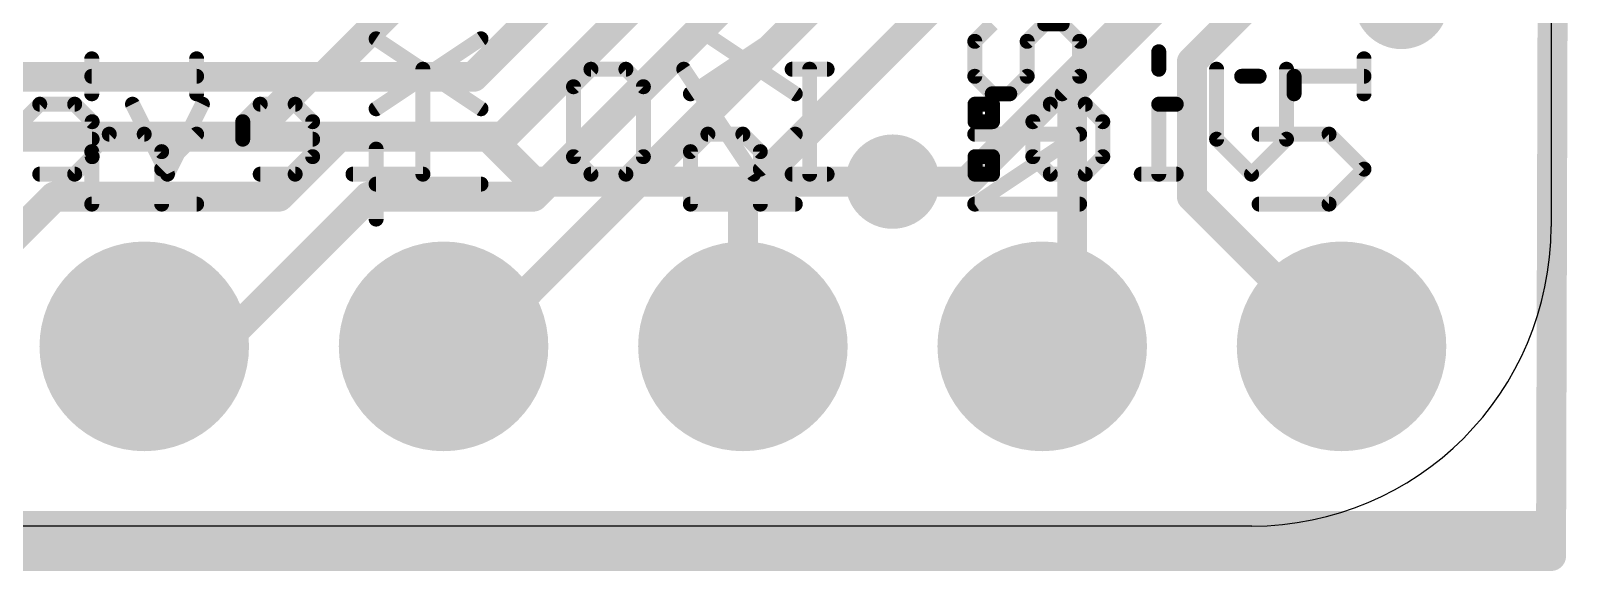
# Model space of a CAD drawing. Extents: x -0.3 to 32, y -0.4 to 44.5.
# Drawn here: x 18.85 to 32, y -0.38 to 4.2 of the extents above; entities that cross this region are included whole.
import ezdxf

# ---------------------------------------------------------------- set-up
doc = ezdxf.new("R2010")
doc.units = 0
for name, color, linetype in [('1', 12, 'CONTINUOUS'), ('16', 132, 'CONTINUOUS'), ('17', 110, 'CONTINUOUS'), ('18', 110, 'CONTINUOUS'), ('20', 53, 'CONTINUOUS'), ('21', 40, 'CONTINUOUS'), ('22', 6, 'CONTINUOUS')]:
    doc.layers.add(name, color=color, linetype=linetype)

# ---------------------------------------------------------------- blocks, each defined once
blk = doc.blocks.new('ROUNDP')
at = {"const_width": 0.5}
blk.add_lwpolyline([(0, -0.25, 1), (0, 0.25, 1), (0, -0.25)], format="xyb", dxfattribs=at)
blk = doc.blocks.new('ROUNDV')
at = {"const_width": 0.5}
blk.add_lwpolyline([(0, -0.25, 1), (0, 0.25, 1), (0, -0.25)], format="xyb", dxfattribs=at)

msp = doc.modelspace()

# ---------------------------------------------------------------- linework, layer by layer
at = {"layer": '1', "const_width": 0.254}
for points in [[(31.75, -0.254), (31.877, 44.323)], [(22.86, 3.302), (24.511, 4.953)], [(25.273, 4.953), (23.114, 2.794)], [(25.908, 4.826), (22.606, 1.524)], [(26.924, 4.826), (24.892, 2.794)], [(22.606, 3.81), (23.241, 4.445)], [(28.321, 4.445), (26.797, 2.921)], [(20.701, 3.302), (21.209, 3.81)], [(21.209, 3.81), (22.606, 3.81)], [(20.701, 3.302), (18.669, 3.302)], [(20.955, 2.794), (21.463, 3.302)], [(21.463, 3.302), (22.86, 3.302)], [(26.797, 2.921), (26.162, 2.921)], [(19.05, 2.794), (17.78, 1.524)], [(20.955, 2.794), (19.05, 2.794)], [(21.717, 2.794), (20.447, 1.524)], [(23.114, 2.794), (21.717, 2.794)], [(24.892, 2.794), (24.892, 1.524)], [(27.432, 1.524), (27.432, 1.778)], [(20.447, 1.524), (19.812, 1.524)], [(22.606, 1.524), (22.352, 1.524)], [(-0.127, -0.254), (31.75, -0.254)]]:
    msp.add_lwpolyline(points, dxfattribs=at)
at = {"layer": '1', "const_width": 0.127}
for points in [[(21.209, 3.8735, 1), (21.209, 3.7465)], [(21.2539, 3.7651, 1), (21.1641, 3.8549)], [(22.5611, 3.8549, 1), (22.6509, 3.7651)], [(22.606, 3.7465, 1), (22.606, 3.8735)], [(20.701, 3.2385, 1), (20.701, 3.3655)], [(21.463, 3.3655, 1), (21.463, 3.2385)], [(21.5079, 3.2571, 1), (21.4181, 3.3469)], [(22.86, 3.2385, 1), (22.86, 3.3655)], [(20.6561, 3.3469, 1), (20.7459, 3.2571)], [(22.8151, 3.3469, 1), (22.9049, 3.2571)], [(26.162, 2.9845, 1), (26.162, 2.8575)], [(26.7521, 2.9659, 1), (26.8419, 2.8761)], [(26.797, 2.8575, 1), (26.797, 2.9845)], [(19.05, 2.8575, 1), (19.05, 2.7305)], [(19.0949, 2.7491, 1), (19.0051, 2.8389)], [(20.9101, 2.8389, 1), (20.9999, 2.7491)], [(20.955, 2.7305, 1), (20.955, 2.8575)], [(21.717, 2.8575, 1), (21.717, 2.7305)], [(21.7619, 2.7491, 1), (21.6721, 2.8389)], [(23.0691, 2.8389, 1), (23.1589, 2.7491)], [(23.114, 2.7305, 1), (23.114, 2.8575)], [(24.9555, 2.794, 1), (24.8285, 2.794)], [(24.8471, 2.8389, 1), (24.9369, 2.7491)], [(27.4955, 1.778, 1), (27.3685, 1.778)], [(19.812, 1.5875, 1), (19.812, 1.4605)], [(20.4021, 1.5689, 1), (20.4919, 1.4791)], [(20.447, 1.4605, 1), (20.447, 1.5875)], [(22.352, 1.5875, 1), (22.352, 1.4605)], [(22.5611, 1.5689, 1), (22.6509, 1.4791)], [(22.606, 1.4605, 1), (22.606, 1.5875)], [(24.8285, 1.524, 1), (24.9555, 1.524)], [(27.3685, 1.524, 1), (27.4955, 1.524)], [(31.75, -0.3175, 1), (31.75, -0.1905)], [(31.6865, -0.2538, 1), (31.8135, -0.2542)]]:
    msp.add_lwpolyline(points, format="xyb", dxfattribs=at)
at = {"layer": '16', "const_width": 0.254}
for points in [[(31.75, 0), (31.877, 44.323)], [(30.226, 6.223), (27.686, 3.683)], [(28.702, 3.937), (30.734, 5.969)], [(22.225, 4.699), (21.336, 3.81)], [(28.702, 2.794), (28.702, 3.937)], [(21.336, 3.81), (18.034, 3.81)], [(27.686, 3.683), (27.686, 2.032)], [(22.733, 3.302), (18.669, 3.302)], [(23.114, 2.921), (22.733, 3.302)], [(26.162, 2.921), (23.114, 2.921)], [(29.972, 1.524), (28.702, 2.794)], [(27.686, 2.032), (27.432, 1.778)], [(27.432, 1.778), (27.432, 1.524)], [(-0.127, 0), (31.75, 0)]]:
    msp.add_lwpolyline(points, dxfattribs=at)
at = {"layer": '16', "const_width": 0.127}
for points in [[(28.7655, 3.937, 1), (28.6385, 3.937)], [(28.6571, 3.9819, 1), (28.7469, 3.8921)], [(21.2911, 3.8549, 1), (21.3809, 3.7651)], [(21.336, 3.7465, 1), (21.336, 3.8735)], [(27.7495, 3.683, 1), (27.6225, 3.683)], [(27.6411, 3.7279, 1), (27.7309, 3.6381)], [(22.7779, 3.3469, 1), (22.6881, 3.2571)], [(22.733, 3.2385, 1), (22.733, 3.3655)], [(23.114, 2.9845, 1), (23.114, 2.8575)], [(23.0691, 2.8761, 1), (23.1589, 2.9659)], [(26.162, 2.8575, 1), (26.162, 2.9845)], [(28.7469, 2.8389, 1), (28.6571, 2.7491)], [(28.6385, 2.794, 1), (28.7655, 2.794)], [(27.7309, 1.9871, 1), (27.6411, 2.0769)], [(27.6225, 2.032, 1), (27.7495, 2.032)], [(27.4955, 1.778, 1), (27.3685, 1.778)], [(27.3871, 1.8229, 1), (27.4769, 1.7331)], [(27.3685, 1.524, 1), (27.4955, 1.524)], [(29.9271, 1.4791, 1), (30.0169, 1.5689)], [(31.6865, 0.0002, 1), (31.8135, -0.0002)], [(31.75, -0.0635, 1), (31.75, 0.0635)]]:
    msp.add_lwpolyline(points, format="xyb", dxfattribs=at)
at = {"layer": '20'}
for p, q in [((31.75, 41.91), (31.75, 2.54)), ((29.21, 0), (2.54, 0))]:
    msp.add_line(p, q, dxfattribs=at)
msp.add_arc((29.21, 2.54), 2.54, 270, 0, dxfattribs=at)
at = {"layer": '21', "const_width": 0.127}
for points in [[(24.4467, 3.666), (25.3365, 4.2592)], [(24.4467, 4.2592), (25.3365, 3.666)], [(27.008, 4.2592), (26.8597, 4.1109)], [(27.3046, 4.1109), (27.4529, 4.2592)], [(27.4529, 4.2592), (27.6012, 4.2592)], [(27.6012, 4.2592), (27.7495, 4.1109)], [(21.7797, 3.539), (22.6695, 4.1322)], [(21.7797, 4.1322), (22.6695, 3.539)], [(26.8597, 4.1109), (26.8597, 3.8143)], [(27.3046, 3.8143), (27.3046, 4.1109)], [(27.7495, 4.1109), (27.7495, 3.8143)], [(19.3667, 3.666), (19.3667, 3.9626)], [(20.2565, 3.666), (20.2565, 3.9626)], [(30.1625, 3.666), (30.1625, 3.9626)], [(20.2565, 3.8143), (19.3667, 3.8143)], [(26.8597, 3.8143), (27.008, 3.666)], [(27.1563, 3.666), (27.3046, 3.8143)], [(27.7495, 3.8143), (27.6012, 3.666)], [(29.1244, 3.8143), (29.2727, 3.8143)], [(29.5693, 3.666), (29.5693, 3.8143)], [(29.5693, 3.8143), (30.1625, 3.8143)], [(27.008, 3.666), (27.1563, 3.666)], [(19.3667, 3.1754), (19.515, 3.3237)], [(19.515, 3.3237), (19.8116, 3.3237)], [(19.8116, 3.3237), (19.9599, 3.1754)], [(19.9599, 3.0271), (20.2565, 3.3237)], [(24.4467, 3.1754), (24.595, 3.3237)], [(24.595, 3.3237), (24.8916, 3.3237)], [(24.8916, 3.3237), (25.0399, 3.1754)], [(25.0399, 3.0271), (25.3365, 3.3237)], [(26.8597, 2.7305), (27.7495, 3.3237)], [(27.7495, 3.3237), (26.8597, 3.3237)], [(29.8659, 3.3237), (29.2727, 3.3237)], [(30.1625, 3.0271), (29.8659, 3.3237)], [(19.3667, 2.7305), (19.3667, 3.1754)], [(19.9599, 3.1754), (19.9599, 2.7305)], [(21.7797, 2.6035), (21.7797, 3.1967)], [(24.4467, 2.7305), (24.4467, 3.1754)], [(25.0399, 3.1754), (25.0399, 2.7305)], [(29.8659, 2.7305), (30.1625, 3.0271)], [(22.6695, 2.9001), (21.7797, 2.9001)], [(20.2565, 2.7305), (19.3667, 2.7305)], [(25.3365, 2.7305), (24.4467, 2.7305)], [(27.7495, 2.7305), (26.8597, 2.7305)], [(29.2727, 2.7305), (29.8659, 2.7305)]]:
    msp.add_lwpolyline(points, dxfattribs=at)
at = {"layer": '21', "const_width": 0.0635}
for points in [[(27.4529, 4.2909, 1), (27.4529, 4.2274)], [(27.6012, 4.2274, 1), (27.6012, 4.2909)], [(21.7974, 4.1586, 1), (21.7621, 4.1058)], [(22.6871, 4.1058, 1), (22.6519, 4.1586)], [(26.8915, 4.1109, 1), (26.828, 4.1109)], [(26.8373, 4.1333, 1), (26.8822, 4.0884)], [(27.3364, 4.1109, 1), (27.2729, 4.1109)], [(27.2822, 4.1333, 1), (27.3271, 4.0884)], [(27.7813, 4.1109, 1), (27.7178, 4.1109)], [(27.727, 4.0884, 1), (27.772, 4.1333)], [(19.3985, 3.9626, 1), (19.335, 3.9626)], [(20.2883, 3.9626, 1), (20.2248, 3.9626)], [(30.1943, 3.9626, 1), (30.1308, 3.9626)], [(19.3667, 3.8461, 1), (19.3667, 3.7826)], [(20.2565, 3.7826, 1), (20.2565, 3.8461)], [(26.828, 3.8143, 1), (26.8915, 3.8143)], [(26.8822, 3.8368, 1), (26.8373, 3.7919)], [(27.2729, 3.8143, 1), (27.3364, 3.8143)], [(27.3271, 3.7919, 1), (27.2822, 3.8368)], [(27.7178, 3.8143, 1), (27.7813, 3.8143)], [(27.772, 3.7919, 1), (27.727, 3.8368)], [(29.1244, 3.8461, 1), (29.1244, 3.7826)], [(29.2727, 3.7826, 1), (29.2727, 3.8461)], [(29.5693, 3.8461, 1), (29.5693, 3.7826)], [(29.6011, 3.8143, 1), (29.5376, 3.8143)], [(30.1625, 3.7826, 1), (30.1625, 3.8461)], [(19.335, 3.666, 1), (19.3985, 3.666)], [(20.2248, 3.666, 1), (20.2883, 3.666)], [(24.4291, 3.6924, 1), (24.4644, 3.6396)], [(25.3189, 3.6396, 1), (25.3541, 3.6924)], [(27.008, 3.6978, 1), (27.008, 3.6343)], [(26.9856, 3.6436, 1), (27.0305, 3.6885)], [(27.1339, 3.6885, 1), (27.1788, 3.6436)], [(27.1563, 3.6343, 1), (27.1563, 3.6978)], [(27.5788, 3.6885, 1), (27.6237, 3.6436)], [(29.5376, 3.666, 1), (29.6011, 3.666)], [(30.1308, 3.666, 1), (30.1943, 3.666)], [(21.7621, 3.5654, 1), (21.7974, 3.5126)], [(22.6519, 3.5126, 1), (22.6871, 3.5654)], [(19.515, 3.3554, 1), (19.515, 3.2919)], [(19.5375, 3.3012, 1), (19.4926, 3.3461)], [(19.8341, 3.3461, 1), (19.7892, 3.3012)], [(19.8116, 3.2919, 1), (19.8116, 3.3554)], [(20.279, 3.3012, 1), (20.234, 3.3461)], [(24.595, 3.3554, 1), (24.595, 3.2919)], [(24.6175, 3.3012, 1), (24.5726, 3.3461)], [(24.9141, 3.3461, 1), (24.8692, 3.3012)], [(24.8916, 3.2919, 1), (24.8916, 3.3554)], [(25.359, 3.3012, 1), (25.314, 3.3461)], [(26.8597, 3.3554, 1), (26.8597, 3.2919)], [(27.7671, 3.2973, 1), (27.7319, 3.3501)], [(27.7495, 3.2919, 1), (27.7495, 3.3554)], [(29.2727, 3.3554, 1), (29.2727, 3.2919)], [(29.8884, 3.3461, 1), (29.8435, 3.3012)], [(29.8659, 3.2919, 1), (29.8659, 3.3554)], [(19.3985, 3.1754, 1), (19.335, 3.1754)], [(19.3443, 3.1978, 1), (19.3892, 3.1529)], [(19.9917, 3.1754, 1), (19.9282, 3.1754)], [(19.9375, 3.1529, 1), (19.9824, 3.1978)], [(21.8115, 3.1967, 1), (21.748, 3.1967)], [(24.4785, 3.1754, 1), (24.415, 3.1754)], [(24.4243, 3.1978, 1), (24.4692, 3.1529)], [(25.0717, 3.1754, 1), (25.0082, 3.1754)], [(25.0175, 3.1529, 1), (25.0624, 3.1978)], [(19.9375, 3.0495, 1), (19.9824, 3.0046)], [(25.0175, 3.0495, 1), (25.0624, 3.0046)], [(30.185, 3.0046, 1), (30.14, 3.0495)], [(30.14, 3.0046, 1), (30.185, 3.0495)], [(21.7797, 2.9318, 1), (21.7797, 2.8683)], [(22.6695, 2.8683, 1), (22.6695, 2.9318)], [(19.3667, 2.7623, 1), (19.3667, 2.6987)], [(19.335, 2.7305, 1), (19.3985, 2.7305)], [(19.9282, 2.7305, 1), (19.9917, 2.7305)], [(20.2565, 2.6987, 1), (20.2565, 2.7623)], [(24.4467, 2.7623, 1), (24.4467, 2.6987)], [(24.415, 2.7305, 1), (24.4785, 2.7305)], [(25.0082, 2.7305, 1), (25.0717, 2.7305)], [(25.3365, 2.6987, 1), (25.3365, 2.7623)], [(26.8597, 2.7623, 1), (26.8597, 2.6987)], [(26.8421, 2.7569, 1), (26.8774, 2.7041)], [(27.7495, 2.6987, 1), (27.7495, 2.7623)], [(29.2727, 2.7623, 1), (29.2727, 2.6987)], [(29.8435, 2.753, 1), (29.8884, 2.708)], [(29.8659, 2.6987, 1), (29.8659, 2.7623)], [(21.748, 2.6035, 1), (21.8115, 2.6035)]]:
    msp.add_lwpolyline(points, format="xyb", dxfattribs=at)
at = {"layer": '22', "const_width": 0.127}
for points in [[(28.421, 4.0226), (28.421, 3.8743)], [(22.1766, 3.8743), (22.1766, 2.9845)], [(23.4545, 3.726), (23.6027, 3.8743)], [(23.6027, 3.8743), (23.8993, 3.8743)], [(23.8993, 3.8743), (24.0476, 3.726)], [(24.9831, 2.9845), (24.39, 3.8743)], [(25.6068, 3.8743), (25.3102, 3.8743)], [(25.4585, 2.9845), (25.4585, 3.8743)], [(28.9116, 3.2811), (28.9116, 3.8743)], [(29.5048, 3.8743), (29.5048, 3.2811)], [(23.4545, 3.1328), (23.4545, 3.726)], [(24.0476, 3.726), (24.0476, 3.1328)], [(18.9252, 3.5777), (18.7769, 3.4294)], [(19.2217, 3.5777), (18.9252, 3.5777)], [(19.37, 3.4294), (19.2217, 3.5777)], [(20.009, 2.9845), (19.7124, 3.5777)], [(20.3056, 3.5777), (20.009, 2.9845)], [(20.7962, 3.5777), (20.6479, 3.4294)], [(21.0928, 3.5777), (20.7962, 3.5777)], [(21.2411, 3.4294), (21.0928, 3.5777)], [(27.0101, 3.5777), (26.8618, 3.5777)], [(26.8618, 3.5777), (26.8618, 3.4294)], [(27.0101, 3.4294), (27.0101, 3.5777)], [(27.3524, 3.4294), (27.5007, 3.5777)], [(27.5007, 3.5777), (27.7973, 3.5777)], [(27.7973, 3.5777), (27.9456, 3.4294)], [(28.5693, 3.5777), (28.421, 3.5777)], [(28.421, 3.5777), (28.421, 2.9845)], [(19.37, 3.1328), (19.37, 3.4294)], [(20.6479, 3.4294), (20.6479, 3.2811)], [(21.2411, 3.1328), (21.2411, 3.4294)], [(26.8618, 3.4294), (27.0101, 3.4294)], [(27.3524, 3.1328), (27.3524, 3.4294)], [(27.9456, 3.4294), (27.9456, 3.1328)], [(18.7769, 3.2811), (19.37, 3.2811)], [(20.6479, 3.2811), (21.2411, 3.2811)], [(29.2082, 2.9845), (28.9116, 3.2811)], [(29.5048, 3.2811), (29.2082, 2.9845)], [(19.2217, 2.9845), (19.37, 3.1328)], [(21.0928, 2.9845), (21.2411, 3.1328)], [(23.6027, 2.9845), (23.4545, 3.1328)], [(24.0476, 3.1328), (23.8993, 2.9845)], [(27.0101, 3.1328), (26.8618, 3.1328)], [(26.8618, 3.1328), (26.8618, 2.9845)], [(27.0101, 2.9845), (27.0101, 3.1328)], [(27.5007, 2.9845), (27.3524, 3.1328)], [(27.9456, 3.1328), (27.7973, 2.9845)], [(18.9252, 2.9845), (19.2217, 2.9845)], [(20.7962, 2.9845), (21.0928, 2.9845)], [(22.1766, 2.9845), (21.5834, 2.9845)], [(23.8993, 2.9845), (23.6027, 2.9845)], [(25.6068, 2.9845), (25.3102, 2.9845)], [(26.8618, 2.9845), (27.0101, 2.9845)], [(27.7973, 2.9845), (27.5007, 2.9845)], [(28.5693, 2.9845), (28.2727, 2.9845)]]:
    msp.add_lwpolyline(points, dxfattribs=at)
at = {"layer": '22', "const_width": 0.0635}
for points in [[(28.4528, 4.0226, 1), (28.3893, 4.0226)], [(22.2083, 3.8743, 1), (22.1448, 3.8743)], [(23.6027, 3.906, 1), (23.6027, 3.8425)], [(23.6252, 3.8518, 1), (23.5803, 3.8967)], [(23.9218, 3.8967, 1), (23.8769, 3.8518)], [(23.8993, 3.8425, 1), (23.8993, 3.906)], [(24.4164, 3.8919, 1), (24.3636, 3.8566)], [(25.3102, 3.906, 1), (25.3102, 3.8425)], [(25.4903, 3.8743, 1), (25.4268, 3.8743)], [(25.6068, 3.8425, 1), (25.6068, 3.906)], [(28.3893, 3.8743, 1), (28.4528, 3.8743)], [(28.9434, 3.8743, 1), (28.8799, 3.8743)], [(29.5366, 3.8743, 1), (29.4731, 3.8743)], [(23.4862, 3.726, 1), (23.4227, 3.726)], [(23.432, 3.7484, 1), (23.4769, 3.7035)], [(24.0794, 3.726, 1), (24.0159, 3.726)], [(24.0252, 3.7035, 1), (24.0701, 3.7484)], [(18.9252, 3.6094, 1), (18.9252, 3.5459)], [(18.9476, 3.5552, 1), (18.9027, 3.6001)], [(19.2442, 3.6001, 1), (19.1993, 3.5552)], [(19.2217, 3.5459, 1), (19.2217, 3.6094)], [(19.7408, 3.5919, 1), (19.684, 3.5635)], [(20.3339, 3.5635, 1), (20.2772, 3.5919)], [(20.7962, 3.6094, 1), (20.7962, 3.5459)], [(20.8186, 3.5552, 1), (20.7737, 3.6001)], [(21.1152, 3.6001, 1), (21.0703, 3.5552)], [(21.0928, 3.5459, 1), (21.0928, 3.6094)], [(26.8618, 3.6094, 1), (26.8618, 3.5459)], [(26.8936, 3.5777, 1), (26.8301, 3.5777)], [(27.0419, 3.5777, 1), (26.9784, 3.5777)], [(27.0101, 3.5459, 1), (27.0101, 3.6094)], [(27.5007, 3.6094, 1), (27.5007, 3.5459)], [(27.5232, 3.5552, 1), (27.4783, 3.6001)], [(27.8198, 3.6001, 1), (27.7749, 3.5552)], [(27.7973, 3.5459, 1), (27.7973, 3.6094)], [(28.421, 3.6094, 1), (28.421, 3.5459)], [(28.4528, 3.5777, 1), (28.3893, 3.5777)], [(28.5693, 3.5459, 1), (28.5693, 3.6094)], [(19.4018, 3.4294, 1), (19.3383, 3.4294)], [(19.3476, 3.4069, 1), (19.3925, 3.4518)], [(20.6796, 3.4294, 1), (20.6161, 3.4294)], [(20.6254, 3.4518, 1), (20.6703, 3.4069)], [(21.2728, 3.4294, 1), (21.2093, 3.4294)], [(21.2186, 3.4069, 1), (21.2635, 3.4518)], [(26.8618, 3.4611, 1), (26.8618, 3.3976)], [(26.8301, 3.4294, 1), (26.8936, 3.4294)], [(26.9784, 3.4294, 1), (27.0419, 3.4294)], [(27.0101, 3.3976, 1), (27.0101, 3.4611)], [(27.3842, 3.4294, 1), (27.3207, 3.4294)], [(27.33, 3.4518, 1), (27.3749, 3.4069)], [(27.9774, 3.4294, 1), (27.9139, 3.4294)], [(27.9232, 3.4069, 1), (27.9681, 3.4518)], [(19.37, 3.2493, 1), (19.37, 3.3128)], [(20.6161, 3.2811, 1), (20.6796, 3.2811)], [(20.6479, 3.3128, 1), (20.6479, 3.2493)], [(21.2411, 3.2493, 1), (21.2411, 3.3128)], [(28.9341, 3.3035, 1), (28.8892, 3.2586)], [(28.8799, 3.2811, 1), (28.9434, 3.2811)], [(29.4731, 3.2811, 1), (29.5366, 3.2811)], [(29.5273, 3.2586, 1), (29.4824, 3.3035)], [(19.3383, 3.1328, 1), (19.4018, 3.1328)], [(19.3925, 3.1103, 1), (19.3476, 3.1552)], [(21.2093, 3.1328, 1), (21.2728, 3.1328)], [(21.2635, 3.1103, 1), (21.2186, 3.1552)], [(23.4769, 3.1552, 1), (23.432, 3.1103)], [(23.4227, 3.1328, 1), (23.4862, 3.1328)], [(24.0159, 3.1328, 1), (24.0794, 3.1328)], [(24.0701, 3.1103, 1), (24.0252, 3.1552)], [(26.8618, 3.1645, 1), (26.8618, 3.101)], [(26.8936, 3.1328, 1), (26.8301, 3.1328)], [(27.0419, 3.1328, 1), (26.9784, 3.1328)], [(27.0101, 3.101, 1), (27.0101, 3.1645)], [(27.3207, 3.1328, 1), (27.3842, 3.1328)], [(27.3749, 3.1552, 1), (27.33, 3.1103)], [(27.9139, 3.1328, 1), (27.9774, 3.1328)], [(27.9681, 3.1103, 1), (27.9232, 3.1552)], [(18.9252, 3.0163, 1), (18.9252, 2.9527)], [(19.1993, 3.007, 1), (19.2442, 2.962)], [(19.2217, 2.9527, 1), (19.2217, 3.0163)], [(19.9806, 2.9987, 1), (20.0374, 2.9703)], [(19.9806, 2.9703, 1), (20.0374, 2.9987)], [(20.7962, 3.0163, 1), (20.7962, 2.9527)], [(21.0703, 3.007, 1), (21.1152, 2.962)], [(21.0928, 2.9527, 1), (21.0928, 3.0163)], [(21.5834, 3.0163, 1), (21.5834, 2.9527)], [(22.1766, 2.9527, 1), (22.1766, 3.0163)], [(23.6027, 3.0163, 1), (23.6027, 2.9527)], [(23.5803, 2.962, 1), (23.6252, 3.007)], [(23.8769, 3.007, 1), (23.9218, 2.962)], [(23.8993, 2.9527, 1), (23.8993, 3.0163)], [(24.9567, 2.9669, 1), (25.0096, 3.0021)], [(25.3102, 3.0163, 1), (25.3102, 2.9527)], [(25.6068, 2.9527, 1), (25.6068, 3.0163)], [(26.8618, 3.0163, 1), (26.8618, 2.9527)], [(27.0101, 2.9527, 1), (27.0101, 3.0163)], [(27.5007, 3.0163, 1), (27.5007, 2.9527)], [(27.4783, 2.962, 1), (27.5232, 3.007)], [(27.7749, 3.007, 1), (27.8198, 2.962)], [(27.7973, 2.9527, 1), (27.7973, 3.0163)], [(28.2727, 3.0163, 1), (28.2727, 2.9527)], [(28.5693, 2.9527, 1), (28.5693, 3.0163)], [(29.1858, 3.007, 1), (29.2307, 2.962)], [(29.1858, 2.962, 1), (29.2307, 3.007)], [(22.1448, 2.9845, 1), (22.2083, 2.9845)], [(25.4268, 2.9845, 1), (25.4903, 2.9845)], [(26.8301, 2.9845, 1), (26.8936, 2.9845)], [(26.9784, 2.9845, 1), (27.0419, 2.9845)], [(28.3893, 2.9845, 1), (28.4528, 2.9845)]]:
    msp.add_lwpolyline(points, format="xyb", dxfattribs=at)

# ---------------------------------------------------------------- block references
at = {"layer": '17', "xscale": 1.778, "yscale": 1.778, "rotation": 270}
for p in [(19.812, 1.524), (19.812, 1.524), (22.352, 1.524), (22.352, 1.524), (24.892, 1.524), (24.892, 1.524), (27.432, 1.524), (27.432, 1.524), (29.972, 1.524), (29.972, 1.524)]:
    msp.add_blockref('ROUNDP', p, dxfattribs=at)
at = {"layer": '18', "xscale": 0.8001, "yscale": 0.8001}
for p in [(30.48, 4.445), (30.48, 4.445), (26.162, 2.921), (26.162, 2.921)]:
    msp.add_blockref('ROUNDV', p, dxfattribs=at)

doc.saveas('drawing.dxf')
